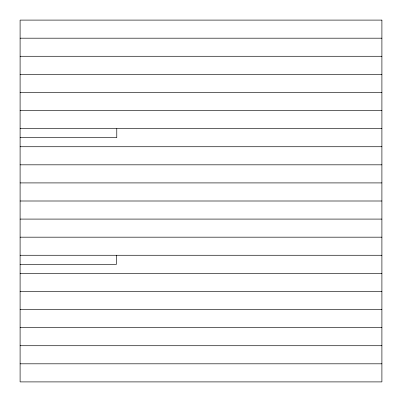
<?xml version="1.0" encoding="UTF-8"?>
<svg xmlns="http://www.w3.org/2000/svg" width="402" height="402" viewBox="0 0 402 402"><rect width="100%" height="100%" fill="white"/><g stroke="black" fill="none" stroke-linecap="round" stroke-linejoin="round"><path stroke-width="0.6" d="M20.1 38.19L381.9 38.19M20.1 56.28L381.9 56.28M20.1 74.37L381.9 74.37M20.1 92.46L381.9 92.46M20.1 110.55L381.9 110.55M20.1 128.64L381.9 128.64M20.1 137.685L116.776 137.685L116.776 128.64M20.1 146.73L381.9 146.73M20.1 164.82L381.9 164.82M20.1 182.91L381.9 182.91M20.1 201L381.9 201M20.1 219.09L381.9 219.09M20.1 237.18L381.9 237.18M20.1 255.27L381.9 255.27M20.1 264.315L116.485 264.315L116.485 255.27M20.1 273.36L381.9 273.36M20.1 291.45L381.9 291.45M20.1 309.54L381.9 309.54M20.1 327.63L381.9 327.63M20.1 345.72L381.9 345.72M20.1 363.81L381.9 363.81M381.9 20.1L20.1 20.1L20.1 381.9L381.9 381.9L381.9 20.1"/></g></svg>
